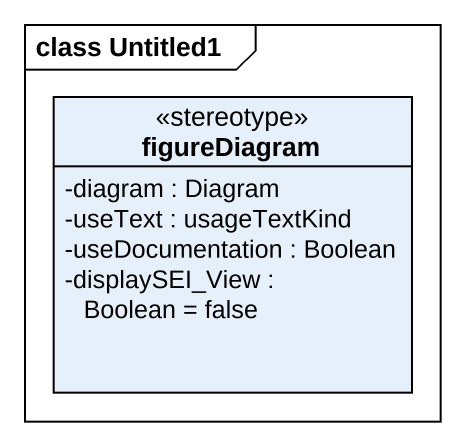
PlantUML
@startuml
mainframe class Untitled1
hide circle
hide empty members
skinparam classAttributeIconSize 0
class figureDiagram <<stereotype>> {
  -diagram : Diagram
  -useText : usageTextKind
  -useDocumentation : Boolean
  -displaySEI_View : Boolean = false
}
@enduml
